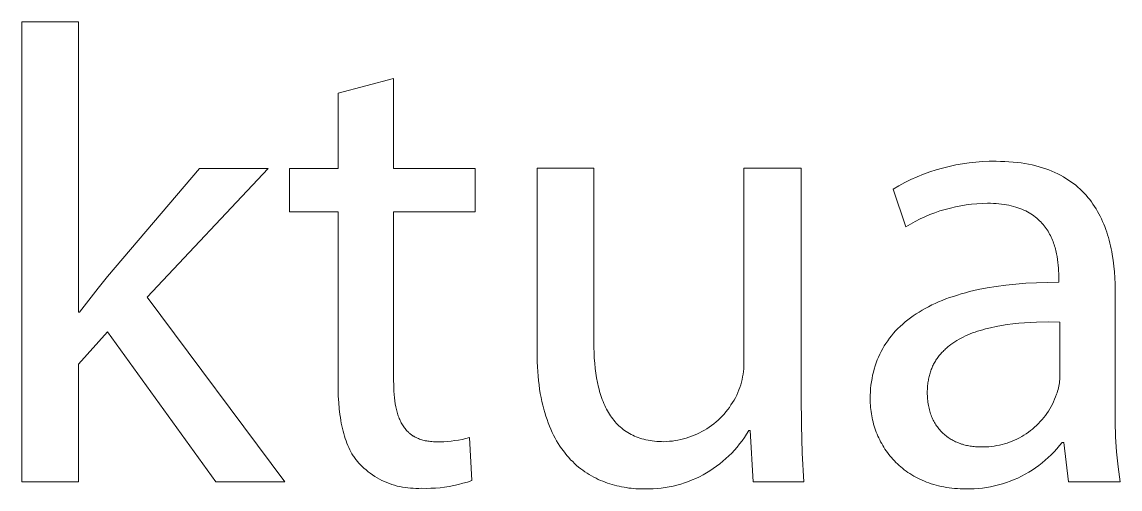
# Model space of a CAD drawing. Header units: millimetres. Extents: x -1480 to 5249, y -840 to 3860.
# Drawn here: x 4570.2 to 4684.5, y -728.4 to -679.8 of the extents above; entities that cross this region are included whole.
import ezdxf

# ---------------------------------------------------------------- set-up
doc = ezdxf.new("R2010")
doc.units = ezdxf.units.MM
doc.header["$MEASUREMENT"] = 0
doc.layers.add('Domyślny', color=7, linetype='Continuous', true_color=0x000000)

msp = doc.modelspace()

# ---------------------------------------------------------------- linework, layer by layer
at = {"layer": 'Domyślny', "color": 18, "lineweight": 15, "true_color": 0x000000}
for p, q in [((4570.22, -727.61), (4570.22, -679.78)), ((4570.22, -679.78), (4576.09, -679.78)), ((4576.09, -679.78), (4576.09, -709.98)), ((4603.1, -687.19), (4608.88, -685.65)), ((4608.88, -685.65), (4608.88, -695.01)), ((4603.1, -695.01), (4603.1, -687.19)), ((4667.36, -694.65), (4668.05, -694.53)), ((4668.05, -694.53), (4668.75, -694.43)), ((4668.75, -694.43), (4669.44, -694.35)), ((4669.44, -694.35), (4670.14, -694.3)), ((4670.14, -694.3), (4670.85, -694.27)), ((4670.85, -694.27), (4671.55, -694.27)), ((4671.55, -694.27), (4672.01, -694.28)), ((4672.01, -694.28), (4672.46, -694.29)), ((4672.46, -694.29), (4672.9, -694.31)), ((4672.9, -694.31), (4673.33, -694.35)), ((4673.33, -694.35), (4673.74, -694.39)), ((4673.74, -694.39), (4674.15, -694.44)), ((4674.15, -694.44), (4674.55, -694.51)), ((4674.55, -694.51), (4674.94, -694.58)), ((4579.13, -706.26), (4588.68, -695.01)), ((4595.83, -695.01), (4583.23, -708.41)), ((4588.68, -695.01), (4595.83, -695.01)), ((4598.04, -699.52), (4598.04, -695.01)), ((4598.04, -695.01), (4603.1, -695.01)), ((4608.88, -695.01), (4617.38, -695.01)), ((4617.38, -695.01), (4617.38, -699.52)), ((4623.8, -714.09), (4623.8, -695)), ((4623.8, -695), (4629.71, -695)), ((4629.71, -695), (4629.71, -713.06)), ((4645.33, -715.01), (4645.33, -695)), ((4645.33, -695), (4651.29, -695)), ((4651.29, -695), (4651.29, -718.73)), ((4663.34, -695.89), (4663.99, -695.62)), ((4663.99, -695.62), (4664.65, -695.38)), ((4664.65, -695.38), (4665.32, -695.16)), ((4665.32, -695.16), (4665.99, -694.97)), ((4665.99, -694.97), (4666.67, -694.8)), ((4666.67, -694.8), (4667.36, -694.65)), ((4674.94, -694.58), (4675.31, -694.65)), ((4675.31, -694.65), (4675.68, -694.74)), ((4675.68, -694.74), (4676.04, -694.84)), ((4676.04, -694.84), (4676.39, -694.94)), ((4676.39, -694.94), (4676.72, -695.05)), ((4676.72, -695.05), (4677.05, -695.17)), ((4677.05, -695.17), (4677.37, -695.3)), ((4677.37, -695.3), (4677.68, -695.44)), ((4677.68, -695.44), (4677.98, -695.58)), ((4677.98, -695.58), (4678.27, -695.73)), ((4660.84, -697.16), (4661.45, -696.81)), ((4661.45, -696.81), (4662.07, -696.48)), ((4662.07, -696.48), (4662.7, -696.17)), ((4662.7, -696.17), (4663.34, -695.89)), ((4678.27, -695.73), (4678.56, -695.89)), ((4678.56, -695.89), (4678.83, -696.05)), ((4678.83, -696.05), (4679.09, -696.22)), ((4679.09, -696.22), (4679.35, -696.4)), ((4679.35, -696.4), (4679.6, -696.58)), ((4679.6, -696.58), (4679.84, -696.77)), ((4679.84, -696.77), (4680.07, -696.97)), ((4662.18, -701.08), (4660.84, -697.16)), ((4680.07, -696.97), (4680.3, -697.17)), ((4680.3, -697.17), (4680.51, -697.38)), ((4680.51, -697.38), (4680.72, -697.59)), ((4680.72, -697.59), (4680.92, -697.81)), ((4680.92, -697.81), (4681.11, -698.03)), ((4667.34, -699), (4666.8, -699.13)), ((4667.89, -698.89), (4667.34, -699)), ((4668.44, -698.8), (4667.89, -698.89)), ((4669, -698.73), (4668.44, -698.8)), ((4669.56, -698.68), (4669, -698.73)), ((4670.11, -698.65), (4669.56, -698.68)), ((4670.67, -698.64), (4670.11, -698.65)), ((4670.98, -698.64), (4670.67, -698.64)), ((4671.28, -698.65), (4670.98, -698.64)), ((4671.57, -698.67), (4671.28, -698.65)), ((4671.85, -698.69), (4671.57, -698.67)), ((4672.13, -698.73), (4671.85, -698.69)), ((4672.39, -698.76), (4672.13, -698.73)), ((4672.65, -698.8), (4672.39, -698.76)), ((4672.9, -698.85), (4672.65, -698.8)), ((4673.14, -698.91), (4672.9, -698.85)), ((4673.38, -698.97), (4673.14, -698.91)), ((4673.61, -699.03), (4673.38, -698.97)), ((4673.83, -699.11), (4673.61, -699.03)), ((4674.04, -699.18), (4673.83, -699.11)), ((4681.11, -698.03), (4681.3, -698.26)), ((4681.3, -698.26), (4681.47, -698.49)), ((4681.47, -698.49), (4681.64, -698.73)), ((4681.64, -698.73), (4681.81, -698.98)), ((4681.81, -698.98), (4681.96, -699.22)), ((4603.1, -699.52), (4598.04, -699.52)), ((4603.1, -717.31), (4603.1, -699.52)), ((4617.38, -699.52), (4608.88, -699.52)), ((4608.88, -699.52), (4608.88, -717.11)), ((4664.16, -700.04), (4663.65, -700.27)), ((4664.67, -699.82), (4664.16, -700.04)), ((4665.2, -699.62), (4664.67, -699.82)), ((4665.72, -699.44), (4665.2, -699.62)), ((4666.26, -699.27), (4665.72, -699.44)), ((4666.8, -699.13), (4666.26, -699.27)), ((4674.25, -699.26), (4674.04, -699.18)), ((4674.44, -699.35), (4674.25, -699.26)), ((4674.64, -699.44), (4674.44, -699.35)), ((4674.82, -699.54), (4674.64, -699.44)), ((4675, -699.64), (4674.82, -699.54)), ((4675.17, -699.74), (4675, -699.64)), ((4675.34, -699.85), (4675.17, -699.74)), ((4675.5, -699.96), (4675.34, -699.85)), ((4675.65, -700.08), (4675.5, -699.96)), ((4675.8, -700.2), (4675.65, -700.08)), ((4675.94, -700.32), (4675.8, -700.2)), ((4681.96, -699.22), (4682.11, -699.48)), ((4682.11, -699.48), (4682.25, -699.73)), ((4682.25, -699.73), (4682.39, -699.99)), ((4682.39, -699.99), (4682.52, -700.26)), ((4682.52, -700.26), (4682.64, -700.52)), ((4662.66, -700.8), (4662.18, -701.08)), ((4663.15, -700.53), (4662.66, -700.8)), ((4663.65, -700.27), (4663.15, -700.53)), ((4676.07, -700.45), (4675.94, -700.32)), ((4676.2, -700.58), (4676.07, -700.45)), ((4676.33, -700.71), (4676.2, -700.58)), ((4676.44, -700.84), (4676.33, -700.71)), ((4676.56, -700.98), (4676.44, -700.84)), ((4676.67, -701.12), (4676.56, -700.98)), ((4676.77, -701.26), (4676.67, -701.12)), ((4676.87, -701.41), (4676.77, -701.26)), ((4676.96, -701.55), (4676.87, -701.41)), ((4682.64, -700.52), (4682.76, -700.8)), ((4682.76, -700.8), (4682.87, -701.07)), ((4682.87, -701.07), (4682.97, -701.35)), ((4682.97, -701.35), (4683.07, -701.63)), ((4677.05, -701.7), (4676.96, -701.55)), ((4677.13, -701.85), (4677.05, -701.7)), ((4677.21, -702), (4677.13, -701.85)), ((4677.28, -702.16), (4677.21, -702)), ((4677.35, -702.31), (4677.28, -702.16)), ((4677.42, -702.46), (4677.35, -702.31)), ((4677.48, -702.62), (4677.42, -702.46)), ((4683.07, -701.63), (4683.16, -701.91)), ((4683.16, -701.91), (4683.25, -702.2)), ((4683.25, -702.2), (4683.33, -702.49)), ((4683.33, -702.49), (4683.4, -702.78)), ((4677.54, -702.78), (4677.48, -702.62)), ((4677.6, -702.93), (4677.54, -702.78)), ((4677.65, -703.09), (4677.6, -702.93)), ((4677.69, -703.25), (4677.65, -703.09)), ((4677.74, -703.41), (4677.69, -703.25)), ((4677.78, -703.56), (4677.74, -703.41)), ((4677.81, -703.72), (4677.78, -703.56)), ((4683.4, -702.78), (4683.47, -703.07)), ((4683.47, -703.07), (4683.53, -703.37)), ((4683.53, -703.37), (4683.59, -703.66)), ((4683.59, -703.66), (4683.65, -703.96)), ((4677.85, -703.88), (4677.81, -703.72)), ((4677.91, -704.19), (4677.85, -703.88)), ((4677.96, -704.5), (4677.91, -704.19)), ((4677.99, -704.8), (4677.96, -704.5)), ((4678.02, -705.09), (4677.99, -704.8)), ((4683.65, -703.96), (4683.74, -704.56)), ((4683.74, -704.56), (4683.81, -705.17)), ((4678.04, -705.38), (4678.02, -705.09)), ((4678.06, -705.66), (4678.04, -705.38)), ((4678.07, -705.93), (4678.06, -705.66)), ((4678.07, -706.19), (4678.07, -705.93)), ((4683.81, -705.17), (4683.87, -705.78)), ((4683.87, -705.78), (4683.91, -706.4)), ((4578.13, -707.47), (4579.13, -706.26)), ((4672.58, -707.15), (4673.61, -707.04)), ((4673.61, -707.04), (4674.67, -706.96)), ((4674.67, -706.96), (4675.77, -706.9)), ((4675.77, -706.9), (4676.9, -706.87)), ((4676.9, -706.87), (4678.07, -706.86)), ((4678.07, -706.86), (4678.07, -706.19)), ((4683.91, -706.4), (4683.93, -707.01)), ((4683.93, -707.01), (4683.94, -707.62)), ((4577.16, -708.71), (4578.13, -707.47)), ((4667.12, -708.32), (4667.53, -708.18)), ((4667.53, -708.18), (4667.94, -708.06)), ((4667.94, -708.06), (4668.37, -707.94)), ((4668.37, -707.94), (4668.8, -707.83)), ((4668.8, -707.83), (4669.69, -707.62)), ((4669.69, -707.62), (4670.62, -707.44)), ((4670.62, -707.44), (4671.58, -707.28)), ((4671.58, -707.28), (4672.58, -707.15)), ((4683.94, -707.62), (4683.94, -719.81)), ((4576.22, -709.98), (4577.16, -708.71)), ((4583.23, -708.41), (4597.57, -727.61)), ((4664.19, -709.57), (4664.52, -709.4)), ((4664.52, -709.4), (4664.86, -709.22)), ((4664.86, -709.22), (4665.22, -709.06)), ((4665.22, -709.06), (4665.58, -708.9)), ((4665.58, -708.9), (4665.95, -708.74)), ((4665.95, -708.74), (4666.33, -708.59)), ((4666.33, -708.59), (4666.72, -708.45)), ((4666.72, -708.45), (4667.12, -708.32)), ((4576.09, -709.98), (4576.22, -709.98)), ((4662.65, -710.55), (4662.94, -710.35)), ((4662.94, -710.35), (4663.24, -710.14)), ((4663.24, -710.14), (4663.54, -709.95)), ((4663.54, -709.95), (4663.86, -709.76)), ((4663.86, -709.76), (4664.19, -709.57)), ((4661.11, -711.92), (4661.35, -711.67)), ((4661.35, -711.67), (4661.59, -711.44)), ((4661.59, -711.44), (4661.84, -711.21)), ((4661.84, -711.21), (4662.1, -710.98)), ((4662.1, -710.98), (4662.37, -710.77)), ((4662.37, -710.77), (4662.65, -710.55)), ((4670.99, -711.58), (4670.44, -711.71)), ((4671.55, -711.46), (4670.99, -711.58)), ((4672.13, -711.35), (4671.55, -711.46)), ((4672.72, -711.26), (4672.13, -711.35)), ((4673.31, -711.18), (4672.72, -711.26)), ((4673.92, -711.12), (4673.31, -711.18)), ((4674.52, -711.07), (4673.92, -711.12)), ((4675.14, -711.03), (4674.52, -711.07)), ((4675.75, -711), (4675.14, -711.03)), ((4676.98, -710.98), (4675.75, -711)), ((4678.2, -710.99), (4676.98, -710.98)), ((4678.2, -716.63), (4678.2, -710.99)), ((4579.13, -712), (4576.09, -715.36)), ((4590.38, -727.61), (4579.13, -712)), ((4660.28, -712.94), (4660.47, -712.67)), ((4660.47, -712.67), (4660.68, -712.42)), ((4660.68, -712.42), (4660.89, -712.16)), ((4660.89, -712.16), (4661.11, -711.92)), ((4667.7, -712.79), (4667.48, -712.91)), ((4667.92, -712.66), (4667.7, -712.79)), ((4668.15, -712.55), (4667.92, -712.66)), ((4668.39, -712.44), (4668.15, -712.55)), ((4668.63, -712.33), (4668.39, -712.44)), ((4668.87, -712.23), (4668.63, -712.33)), ((4669.12, -712.13), (4668.87, -712.23)), ((4669.38, -712.04), (4669.12, -712.13)), ((4669.64, -711.95), (4669.38, -712.04)), ((4669.9, -711.87), (4669.64, -711.95)), ((4670.17, -711.79), (4669.9, -711.87)), ((4670.44, -711.71), (4670.17, -711.79)), ((4629.71, -713.06), (4629.72, -713.64)), ((4629.72, -713.64), (4629.73, -714.2)), ((4659.6, -714.05), (4659.76, -713.76)), ((4659.76, -713.76), (4659.92, -713.48)), ((4659.92, -713.48), (4660.1, -713.21)), ((4660.1, -713.21), (4660.28, -712.94)), ((4666.12, -713.95), (4666.04, -714.04)), ((4666.21, -713.87), (4666.12, -713.95)), ((4666.3, -713.79), (4666.21, -713.87)), ((4666.39, -713.71), (4666.3, -713.79)), ((4666.48, -713.63), (4666.39, -713.71)), ((4666.57, -713.55), (4666.48, -713.63)), ((4666.67, -713.47), (4666.57, -713.55)), ((4666.86, -713.32), (4666.67, -713.47)), ((4667.06, -713.18), (4666.86, -713.32)), ((4667.27, -713.04), (4667.06, -713.18)), ((4667.48, -712.91), (4667.27, -713.04)), ((4623.82, -715.14), (4623.8, -714.09)), ((4629.73, -714.2), (4629.76, -714.75)), ((4629.76, -714.75), (4629.8, -715.28)), ((4645.33, -715.29), (4645.33, -715.01)), ((4659.08, -715.25), (4659.19, -714.94)), ((4659.19, -714.94), (4659.32, -714.64)), ((4659.32, -714.64), (4659.45, -714.34)), ((4659.45, -714.34), (4659.6, -714.05)), ((4665.24, -715.07), (4665.18, -715.17)), ((4665.3, -714.97), (4665.24, -715.07)), ((4665.37, -714.87), (4665.3, -714.97)), ((4665.43, -714.77), (4665.37, -714.87)), ((4665.5, -714.67), (4665.43, -714.77)), ((4665.57, -714.58), (4665.5, -714.67)), ((4665.65, -714.48), (4665.57, -714.58)), ((4665.72, -714.39), (4665.65, -714.48)), ((4665.8, -714.3), (4665.72, -714.39)), ((4665.88, -714.21), (4665.8, -714.3)), ((4665.96, -714.12), (4665.88, -714.21)), ((4666.04, -714.04), (4665.96, -714.12)), ((4576.09, -715.36), (4576.09, -727.61)), ((4623.84, -715.64), (4623.82, -715.14)), ((4623.87, -716.14), (4623.84, -715.64)), ((4623.91, -716.62), (4623.87, -716.14)), ((4629.8, -715.28), (4629.86, -715.81)), ((4629.86, -715.81), (4629.92, -716.32)), ((4645.23, -716.42), (4645.27, -716.14)), ((4645.27, -716.14), (4645.3, -715.86)), ((4645.3, -715.86), (4645.32, -715.58)), ((4645.32, -715.58), (4645.33, -715.29)), ((4658.71, -716.53), (4658.79, -716.2)), ((4658.79, -716.2), (4658.88, -715.88)), ((4658.88, -715.88), (4658.97, -715.56)), ((4658.97, -715.56), (4659.08, -715.25)), ((4664.73, -716.18), (4664.69, -716.3)), ((4664.77, -716.06), (4664.73, -716.18)), ((4664.81, -715.94), (4664.77, -716.06)), ((4664.86, -715.83), (4664.81, -715.94)), ((4664.91, -715.71), (4664.86, -715.83)), ((4664.96, -715.6), (4664.91, -715.71)), ((4665.01, -715.49), (4664.96, -715.6)), ((4665.06, -715.38), (4665.01, -715.49)), ((4665.12, -715.28), (4665.06, -715.38)), ((4665.18, -715.17), (4665.12, -715.28)), ((4603.11, -718.02), (4603.1, -717.31)), ((4608.88, -717.11), (4608.89, -717.48)), ((4623.95, -717.08), (4623.91, -716.62)), ((4624.01, -717.54), (4623.95, -717.08)), ((4629.92, -716.32), (4630, -716.81)), ((4630, -716.81), (4630.09, -717.29)), ((4630.09, -717.29), (4630.2, -717.76)), ((4644.99, -717.52), (4645.06, -717.25)), ((4645.06, -717.25), (4645.13, -716.97)), ((4645.13, -716.97), (4645.18, -716.7)), ((4645.18, -716.7), (4645.23, -716.42)), ((4658.54, -717.55), (4658.59, -717.21)), ((4658.59, -717.21), (4658.65, -716.87)), ((4658.65, -716.87), (4658.71, -716.53)), ((4664.46, -717.32), (4664.45, -717.46)), ((4664.48, -717.19), (4664.46, -717.32)), ((4664.51, -717.05), (4664.48, -717.19)), ((4664.53, -716.92), (4664.51, -717.05)), ((4664.56, -716.79), (4664.53, -716.92)), ((4664.59, -716.67), (4664.56, -716.79)), ((4664.62, -716.54), (4664.59, -716.67)), ((4664.65, -716.42), (4664.62, -716.54)), ((4664.69, -716.3), (4664.65, -716.42)), ((4678.12, -717.5), (4678.15, -717.33)), ((4678.15, -717.33), (4678.17, -717.16)), ((4678.17, -717.16), (4678.19, -716.98)), ((4678.19, -716.98), (4678.2, -716.81)), ((4678.2, -716.81), (4678.2, -716.63)), ((4603.13, -718.7), (4603.11, -718.02)), ((4608.89, -717.48), (4608.9, -717.84)), ((4608.9, -717.84), (4608.92, -718.19)), ((4608.92, -718.19), (4608.94, -718.54)), ((4608.94, -718.54), (4608.97, -718.87)), ((4624.07, -717.99), (4624.01, -717.54)), ((4624.14, -718.42), (4624.07, -717.99)), ((4624.22, -718.84), (4624.14, -718.42)), ((4630.2, -717.76), (4630.25, -717.98)), ((4630.25, -717.98), (4630.31, -718.21)), ((4630.31, -718.21), (4630.38, -718.43)), ((4630.38, -718.43), (4630.45, -718.64)), ((4644.57, -718.6), (4644.7, -718.33)), ((4644.7, -718.33), (4644.81, -718.06)), ((4644.81, -718.06), (4644.91, -717.79)), ((4644.91, -717.79), (4644.99, -717.52)), ((4658.47, -718.62), (4658.48, -718.26)), ((4658.48, -718.26), (4658.51, -717.9)), ((4658.51, -717.9), (4658.54, -717.55)), ((4664.41, -718.02), (4664.4, -718.16)), ((4664.4, -718.16), (4664.4, -718.31)), ((4664.4, -718.31), (4664.4, -718.49)), ((4664.4, -718.49), (4664.41, -718.66)), ((4664.42, -717.73), (4664.41, -717.88)), ((4664.41, -717.88), (4664.41, -718.02)), ((4664.43, -717.59), (4664.42, -717.73)), ((4664.45, -717.46), (4664.43, -717.59)), ((4677.75, -718.77), (4677.84, -718.51)), ((4677.84, -718.51), (4677.9, -718.35)), ((4677.9, -718.35), (4677.96, -718.18)), ((4677.96, -718.18), (4678.01, -718.01)), ((4678.01, -718.01), (4678.05, -717.84)), ((4678.05, -717.84), (4678.09, -717.67)), ((4678.09, -717.67), (4678.12, -717.5)), ((4603.17, -719.36), (4603.13, -718.7)), ((4603.22, -720.01), (4603.17, -719.36)), ((4608.97, -718.87), (4609.01, -719.19)), ((4609.01, -719.19), (4609.06, -719.5)), ((4609.06, -719.5), (4609.11, -719.8)), ((4624.3, -719.25), (4624.22, -718.84)), ((4624.4, -719.65), (4624.3, -719.25)), ((4624.5, -720.04), (4624.4, -719.65)), ((4630.45, -718.64), (4630.52, -718.85)), ((4630.52, -718.85), (4630.59, -719.06)), ((4630.59, -719.06), (4630.67, -719.27)), ((4630.67, -719.27), (4630.75, -719.46)), ((4630.75, -719.46), (4630.84, -719.66)), ((4630.84, -719.66), (4630.93, -719.85)), ((4643.82, -719.87), (4643.98, -719.62)), ((4643.98, -719.62), (4644.14, -719.37)), ((4644.14, -719.37), (4644.3, -719.12)), ((4644.3, -719.12), (4644.44, -718.86)), ((4644.44, -718.86), (4644.57, -718.6)), ((4651.29, -718.73), (4651.3, -721.69)), ((4658.46, -718.98), (4658.47, -718.62)), ((4658.47, -719.21), (4658.46, -718.98)), ((4658.47, -719.43), (4658.47, -719.21)), ((4658.49, -719.65), (4658.47, -719.43)), ((4658.5, -719.87), (4658.49, -719.65)), ((4664.41, -718.66), (4664.42, -718.84)), ((4664.42, -718.84), (4664.43, -719.01)), ((4664.43, -719.01), (4664.45, -719.17)), ((4664.45, -719.17), (4664.47, -719.34)), ((4664.47, -719.34), (4664.49, -719.5)), ((4664.49, -719.5), (4664.52, -719.66)), ((4664.52, -719.66), (4664.55, -719.81)), ((4677.29, -719.78), (4677.41, -719.53)), ((4677.41, -719.53), (4677.53, -719.28)), ((4677.53, -719.28), (4677.65, -719.03)), ((4677.65, -719.03), (4677.75, -718.77)), ((4603.3, -720.62), (4603.22, -720.01)), ((4603.34, -720.92), (4603.3, -720.62)), ((4609.11, -719.8), (4609.15, -719.94)), ((4609.15, -719.94), (4609.18, -720.09)), ((4609.18, -720.09), (4609.21, -720.23)), ((4609.21, -720.23), (4609.25, -720.36)), ((4609.25, -720.36), (4609.29, -720.5)), ((4609.29, -720.5), (4609.33, -720.63)), ((4609.33, -720.63), (4609.37, -720.76)), ((4609.37, -720.76), (4609.42, -720.88)), ((4624.6, -720.42), (4624.5, -720.04)), ((4624.72, -720.79), (4624.6, -720.42)), ((4624.84, -721.14), (4624.72, -720.79)), ((4630.93, -719.85), (4631.02, -720.04)), ((4631.02, -720.04), (4631.12, -720.22)), ((4631.12, -720.22), (4631.22, -720.39)), ((4631.22, -720.39), (4631.33, -720.57)), ((4631.33, -720.57), (4631.44, -720.74)), ((4631.44, -720.74), (4631.55, -720.9)), ((4642.85, -720.98), (4643.06, -720.77)), ((4643.06, -720.77), (4643.26, -720.56)), ((4643.26, -720.56), (4643.45, -720.33)), ((4643.45, -720.33), (4643.64, -720.1)), ((4643.64, -720.1), (4643.82, -719.87)), ((4658.52, -720.09), (4658.5, -719.87)), ((4658.55, -720.31), (4658.52, -720.09)), ((4658.58, -720.53), (4658.55, -720.31)), ((4658.62, -720.74), (4658.58, -720.53)), ((4658.66, -720.96), (4658.62, -720.74)), ((4664.55, -719.81), (4664.58, -719.96)), ((4664.58, -719.96), (4664.62, -720.11)), ((4664.62, -720.11), (4664.66, -720.26)), ((4664.66, -720.26), (4664.7, -720.4)), ((4664.7, -720.4), (4664.75, -720.54)), ((4664.75, -720.54), (4664.79, -720.68)), ((4664.79, -720.68), (4664.85, -720.81)), ((4664.85, -720.81), (4664.9, -720.95)), ((4676.52, -720.93), (4676.69, -720.71)), ((4676.69, -720.71), (4676.85, -720.49)), ((4676.85, -720.49), (4677, -720.26)), ((4677, -720.26), (4677.15, -720.02)), ((4677.15, -720.02), (4677.29, -719.78)), ((4683.94, -719.81), (4683.94, -721.38)), ((4603.38, -721.22), (4603.34, -720.92)), ((4603.43, -721.51), (4603.38, -721.22)), ((4603.49, -721.79), (4603.43, -721.51)), ((4603.55, -722.06), (4603.49, -721.79)), ((4609.42, -720.88), (4609.47, -721.01)), ((4609.47, -721.01), (4609.52, -721.13)), ((4609.52, -721.13), (4609.57, -721.25)), ((4609.57, -721.25), (4609.62, -721.36)), ((4609.62, -721.36), (4609.68, -721.47)), ((4609.68, -721.47), (4609.74, -721.58)), ((4609.74, -721.58), (4609.8, -721.69)), ((4609.8, -721.69), (4609.87, -721.79)), ((4609.87, -721.79), (4609.93, -721.89)), ((4609.93, -721.89), (4610, -721.99)), ((4624.96, -721.49), (4624.84, -721.14)), ((4625.09, -721.83), (4624.96, -721.49)), ((4625.23, -722.15), (4625.09, -721.83)), ((4631.55, -720.9), (4631.67, -721.06)), ((4631.67, -721.06), (4631.79, -721.21)), ((4631.79, -721.21), (4631.92, -721.36)), ((4631.92, -721.36), (4632.05, -721.51)), ((4632.05, -721.51), (4632.18, -721.65)), ((4632.18, -721.65), (4632.32, -721.78)), ((4632.32, -721.78), (4632.46, -721.91)), ((4632.46, -721.91), (4632.61, -722.04)), ((4641.47, -722.09), (4641.71, -721.92)), ((4641.71, -721.92), (4641.95, -721.75)), ((4641.95, -721.75), (4642.19, -721.57)), ((4642.19, -721.57), (4642.42, -721.38)), ((4642.42, -721.38), (4642.64, -721.19)), ((4642.64, -721.19), (4642.85, -720.98)), ((4651.3, -721.69), (4651.38, -724.65)), ((4658.71, -721.18), (4658.66, -720.96)), ((4658.76, -721.39), (4658.71, -721.18)), ((4658.82, -721.6), (4658.76, -721.39)), ((4658.88, -721.82), (4658.82, -721.6)), ((4658.95, -722.03), (4658.88, -721.82)), ((4664.9, -720.95), (4664.96, -721.07)), ((4664.96, -721.07), (4665.02, -721.2)), ((4665.02, -721.2), (4665.09, -721.32)), ((4665.09, -721.32), (4665.15, -721.44)), ((4665.15, -721.44), (4665.22, -721.56)), ((4665.22, -721.56), (4665.29, -721.68)), ((4665.29, -721.68), (4665.37, -721.79)), ((4665.37, -721.79), (4665.45, -721.9)), ((4665.45, -721.9), (4665.53, -722)), ((4675.36, -722.12), (4675.57, -721.94)), ((4675.57, -721.94), (4675.77, -721.75)), ((4675.77, -721.75), (4675.97, -721.55)), ((4675.97, -721.55), (4676.16, -721.35)), ((4676.16, -721.35), (4676.34, -721.14)), ((4676.34, -721.14), (4676.52, -720.93)), ((4683.94, -721.38), (4683.99, -722.94)), ((4603.62, -722.34), (4603.55, -722.06)), ((4603.69, -722.6), (4603.62, -722.34)), ((4603.76, -722.86), (4603.69, -722.6)), ((4603.84, -723.11), (4603.76, -722.86)), ((4603.93, -723.35), (4603.84, -723.11)), ((4610, -721.99), (4610.07, -722.08)), ((4610.07, -722.08), (4610.15, -722.17)), ((4610.15, -722.17), (4610.22, -722.26)), ((4610.22, -722.26), (4610.3, -722.34)), ((4610.3, -722.34), (4610.39, -722.43)), ((4610.39, -722.43), (4610.47, -722.5)), ((4610.47, -722.5), (4610.51, -722.54)), ((4610.51, -722.54), (4610.56, -722.58)), ((4610.56, -722.58), (4610.6, -722.62)), ((4610.6, -722.62), (4610.65, -722.65)), ((4610.65, -722.65), (4610.69, -722.69)), ((4610.69, -722.69), (4610.74, -722.72)), ((4610.74, -722.72), (4610.78, -722.76)), ((4610.78, -722.76), (4610.83, -722.79)), ((4610.83, -722.79), (4610.88, -722.82)), ((4610.88, -722.82), (4610.93, -722.85)), ((4610.93, -722.85), (4610.98, -722.88)), ((4610.98, -722.88), (4611.03, -722.91)), ((4611.03, -722.91), (4611.13, -722.97)), ((4611.13, -722.97), (4611.24, -723.02)), ((4611.24, -723.02), (4611.35, -723.07)), ((4611.35, -723.07), (4611.46, -723.12)), ((4616.4, -723.12), (4616.77, -723.02)), ((4616.77, -723.02), (4617.02, -727.48)), ((4625.38, -722.47), (4625.23, -722.15)), ((4625.53, -722.77), (4625.38, -722.47)), ((4625.68, -723.07), (4625.53, -722.77)), ((4625.84, -723.35), (4625.68, -723.07)), ((4632.61, -722.04), (4632.76, -722.16)), ((4632.76, -722.16), (4632.91, -722.28)), ((4632.91, -722.28), (4633.07, -722.39)), ((4633.07, -722.39), (4633.24, -722.49)), ((4633.24, -722.49), (4633.41, -722.59)), ((4633.41, -722.59), (4633.58, -722.68)), ((4633.58, -722.68), (4633.76, -722.77)), ((4633.76, -722.77), (4633.94, -722.86)), ((4633.94, -722.86), (4634.13, -722.94)), ((4634.13, -722.94), (4634.32, -723.01)), ((4634.32, -723.01), (4634.51, -723.08)), ((4634.51, -723.08), (4634.71, -723.14)), ((4639.04, -723.15), (4639.32, -723.07)), ((4639.32, -723.07), (4639.6, -722.98)), ((4639.6, -722.98), (4639.88, -722.88)), ((4639.88, -722.88), (4640.16, -722.77)), ((4640.16, -722.77), (4640.43, -722.65)), ((4640.43, -722.65), (4640.69, -722.52)), ((4640.69, -722.52), (4640.96, -722.39)), ((4640.96, -722.39), (4641.21, -722.24)), ((4641.21, -722.24), (4641.47, -722.09)), ((4645.37, -723), (4645.13, -723.34)), ((4645.6, -722.65), (4645.37, -723)), ((4645.82, -722.29), (4645.6, -722.65)), ((4645.96, -722.29), (4645.82, -722.29)), ((4646.29, -727.6), (4645.96, -722.29)), ((4659.02, -722.23), (4658.95, -722.03)), ((4659.09, -722.44), (4659.02, -722.23)), ((4659.18, -722.65), (4659.09, -722.44)), ((4659.26, -722.85), (4659.18, -722.65)), ((4659.35, -723.05), (4659.26, -722.85)), ((4659.45, -723.25), (4659.35, -723.05)), ((4665.53, -722), (4665.61, -722.11)), ((4665.61, -722.11), (4665.69, -722.21)), ((4665.69, -722.21), (4665.78, -722.31)), ((4665.78, -722.31), (4665.87, -722.4)), ((4665.87, -722.4), (4665.96, -722.49)), ((4665.96, -722.49), (4666.06, -722.58)), ((4666.06, -722.58), (4666.15, -722.67)), ((4666.15, -722.67), (4666.25, -722.75)), ((4666.25, -722.75), (4666.35, -722.83)), ((4666.35, -722.83), (4666.45, -722.91)), ((4666.45, -722.91), (4666.56, -722.99)), ((4666.56, -722.99), (4666.67, -723.06)), ((4666.67, -723.06), (4666.77, -723.13)), ((4673.73, -723.17), (4673.98, -723.04)), ((4673.98, -723.04), (4674.22, -722.91)), ((4674.22, -722.91), (4674.46, -722.76)), ((4674.46, -722.76), (4674.69, -722.61)), ((4674.69, -722.61), (4674.92, -722.46)), ((4674.92, -722.46), (4675.14, -722.29)), ((4675.14, -722.29), (4675.36, -722.12)), ((4683.99, -722.94), (4684.1, -724.5)), ((4604.02, -723.59), (4603.93, -723.35)), ((4604.11, -723.83), (4604.02, -723.59)), ((4604.22, -724.05), (4604.11, -723.83)), ((4604.32, -724.27), (4604.22, -724.05)), ((4611.46, -723.12), (4611.57, -723.17)), ((4611.57, -723.17), (4611.69, -723.21)), ((4611.69, -723.21), (4611.81, -723.25)), ((4611.81, -723.25), (4611.93, -723.28)), ((4611.93, -723.28), (4612.06, -723.31)), ((4612.06, -723.31), (4612.18, -723.34)), ((4612.18, -723.34), (4612.32, -723.36)), ((4612.32, -723.36), (4612.45, -723.39)), ((4612.45, -723.39), (4612.59, -723.4)), ((4612.59, -723.4), (4612.73, -723.42)), ((4612.73, -723.42), (4612.87, -723.43)), ((4612.87, -723.43), (4613.02, -723.44)), ((4613.02, -723.44), (4613.17, -723.45)), ((4613.17, -723.45), (4613.32, -723.45)), ((4613.32, -723.45), (4613.71, -723.45)), ((4613.71, -723.45), (4614.1, -723.44)), ((4614.1, -723.44), (4614.48, -723.41)), ((4614.48, -723.41), (4614.87, -723.38)), ((4614.87, -723.38), (4615.25, -723.33)), ((4615.25, -723.33), (4615.64, -723.27)), ((4615.64, -723.27), (4616.02, -723.2)), ((4616.02, -723.2), (4616.4, -723.12)), ((4626.01, -723.63), (4625.84, -723.35)), ((4626.18, -723.9), (4626.01, -723.63)), ((4626.36, -724.15), (4626.18, -723.9)), ((4626.54, -724.4), (4626.36, -724.15)), ((4634.71, -723.14), (4634.92, -723.19)), ((4634.92, -723.19), (4635.13, -723.24)), ((4635.13, -723.24), (4635.35, -723.29)), ((4635.35, -723.29), (4635.57, -723.33)), ((4635.57, -723.33), (4635.79, -723.36)), ((4635.79, -723.36), (4636.02, -723.39)), ((4636.02, -723.39), (4636.26, -723.41)), ((4636.26, -723.41), (4636.5, -723.42)), ((4636.5, -723.42), (4636.74, -723.43)), ((4636.74, -723.43), (4636.99, -723.44)), ((4636.99, -723.44), (4637.29, -723.43)), ((4637.29, -723.43), (4637.58, -723.4)), ((4637.58, -723.4), (4637.88, -723.37)), ((4637.88, -723.37), (4638.17, -723.33)), ((4638.17, -723.33), (4638.46, -723.28)), ((4638.46, -723.28), (4638.75, -723.22)), ((4638.75, -723.22), (4639.04, -723.15)), ((4644.62, -724), (4644.34, -724.31)), ((4644.88, -723.67), (4644.62, -724)), ((4645.13, -723.34), (4644.88, -723.67)), ((4659.55, -723.45), (4659.45, -723.25)), ((4659.66, -723.64), (4659.55, -723.45)), ((4659.77, -723.83), (4659.66, -723.64)), ((4659.88, -724.02), (4659.77, -723.83)), ((4660, -724.21), (4659.88, -724.02)), ((4660.13, -724.4), (4660, -724.21)), ((4666.77, -723.13), (4666.88, -723.2)), ((4666.88, -723.2), (4667, -723.26)), ((4667, -723.26), (4667.11, -723.32)), ((4667.11, -723.32), (4667.23, -723.38)), ((4667.23, -723.38), (4667.35, -723.44)), ((4667.35, -723.44), (4667.46, -723.49)), ((4667.46, -723.49), (4667.59, -723.54)), ((4667.59, -723.54), (4667.71, -723.59)), ((4667.71, -723.59), (4667.83, -723.63)), ((4667.83, -723.63), (4667.96, -723.68)), ((4667.96, -723.68), (4668.08, -723.71)), ((4668.08, -723.71), (4668.21, -723.75)), ((4668.21, -723.75), (4668.34, -723.79)), ((4668.34, -723.79), (4668.47, -723.82)), ((4668.47, -723.82), (4668.6, -723.85)), ((4668.6, -723.85), (4668.74, -723.87)), ((4668.74, -723.87), (4668.87, -723.89)), ((4668.87, -723.89), (4669.01, -723.91)), ((4669.01, -723.91), (4669.14, -723.93)), ((4669.14, -723.93), (4669.28, -723.95)), ((4669.28, -723.95), (4669.42, -723.96)), ((4669.42, -723.96), (4669.56, -723.97)), ((4669.56, -723.97), (4669.7, -723.97)), ((4669.7, -723.97), (4669.84, -723.98)), ((4669.84, -723.98), (4669.98, -723.98)), ((4669.98, -723.98), (4670.26, -723.98)), ((4670.26, -723.98), (4670.53, -723.98)), ((4670.53, -723.98), (4670.81, -723.96)), ((4670.81, -723.96), (4671.09, -723.93)), ((4671.09, -723.93), (4671.36, -723.9)), ((4671.36, -723.9), (4671.63, -723.85)), ((4671.63, -723.85), (4671.91, -723.8)), ((4671.91, -723.8), (4672.18, -723.74)), ((4672.18, -723.74), (4672.44, -723.66)), ((4672.44, -723.66), (4672.71, -723.58)), ((4672.71, -723.58), (4672.97, -723.49)), ((4672.97, -723.49), (4673.23, -723.39)), ((4673.23, -723.39), (4673.48, -723.28)), ((4673.48, -723.28), (4673.73, -723.17)), ((4677.89, -724.17), (4677.6, -724.49)), ((4678.16, -723.85), (4677.89, -724.17)), ((4678.43, -723.51), (4678.16, -723.85)), ((4678.61, -723.51), (4678.43, -723.51)), ((4679.08, -727.61), (4678.61, -723.51)), ((4604.44, -724.49), (4604.32, -724.27)), ((4604.55, -724.7), (4604.44, -724.49)), ((4604.62, -724.8), (4604.55, -724.7)), ((4604.68, -724.9), (4604.62, -724.8)), ((4604.74, -724.99), (4604.68, -724.9)), ((4604.81, -725.09), (4604.74, -724.99)), ((4604.88, -725.18), (4604.81, -725.09)), ((4604.94, -725.28), (4604.88, -725.18)), ((4605.01, -725.37), (4604.94, -725.28)), ((4605.09, -725.46), (4605.01, -725.37)), ((4626.72, -724.64), (4626.54, -724.4)), ((4626.91, -724.87), (4626.72, -724.64)), ((4627.11, -725.1), (4626.91, -724.87)), ((4627.3, -725.31), (4627.11, -725.1)), ((4627.51, -725.51), (4627.3, -725.31)), ((4643.45, -725.2), (4643.14, -725.47)), ((4643.76, -724.91), (4643.45, -725.2)), ((4644.06, -724.62), (4643.76, -724.91)), ((4644.34, -724.31), (4644.06, -724.62)), ((4651.38, -724.65), (4651.56, -727.6)), ((4660.26, -724.58), (4660.13, -724.4)), ((4660.39, -724.76), (4660.26, -724.58)), ((4660.53, -724.93), (4660.39, -724.76)), ((4660.67, -725.1), (4660.53, -724.93)), ((4660.82, -725.27), (4660.67, -725.1)), ((4660.98, -725.44), (4660.82, -725.27)), ((4676.68, -725.37), (4676.35, -725.65)), ((4676.99, -725.09), (4676.68, -725.37)), ((4677.3, -724.79), (4676.99, -725.09)), ((4677.6, -724.49), (4677.3, -724.79)), ((4684.1, -724.5), (4684.25, -726.06)), ((4605.16, -725.55), (4605.09, -725.46)), ((4605.23, -725.63), (4605.16, -725.55)), ((4605.31, -725.72), (4605.23, -725.63)), ((4605.39, -725.8), (4605.31, -725.72)), ((4605.59, -726), (4605.39, -725.8)), ((4605.8, -726.19), (4605.59, -726)), ((4606.01, -726.38), (4605.8, -726.19)), ((4606.23, -726.56), (4606.01, -726.38)), ((4627.71, -725.71), (4627.51, -725.51)), ((4627.92, -725.9), (4627.71, -725.71)), ((4628.13, -726.08), (4627.92, -725.9)), ((4628.35, -726.25), (4628.13, -726.08)), ((4628.57, -726.41), (4628.35, -726.25)), ((4628.79, -726.57), (4628.57, -726.41)), ((4641.79, -726.46), (4641.43, -726.68)), ((4642.14, -726.23), (4641.79, -726.46)), ((4642.48, -725.99), (4642.14, -726.23)), ((4642.81, -725.74), (4642.48, -725.99)), ((4643.14, -725.47), (4642.81, -725.74)), ((4661.14, -725.6), (4660.98, -725.44)), ((4661.3, -725.76), (4661.14, -725.6)), ((4661.47, -725.92), (4661.3, -725.76)), ((4661.64, -726.07), (4661.47, -725.92)), ((4661.82, -726.21), (4661.64, -726.07)), ((4662, -726.36), (4661.82, -726.21)), ((4662.19, -726.5), (4662, -726.36)), ((4662.38, -726.63), (4662.19, -726.5)), ((4675.31, -726.4), (4674.95, -726.62)), ((4675.67, -726.16), (4675.31, -726.4)), ((4676.01, -725.91), (4675.67, -726.16)), ((4676.35, -725.65), (4676.01, -725.91)), ((4684.25, -726.06), (4684.45, -727.61)), ((4576.09, -727.61), (4570.22, -727.61)), ((4597.57, -727.61), (4590.38, -727.61)), ((4606.45, -726.73), (4606.23, -726.56)), ((4606.68, -726.89), (4606.45, -726.73)), ((4606.92, -727.05), (4606.68, -726.89)), ((4607.16, -727.19), (4606.92, -727.05)), ((4607.41, -727.33), (4607.16, -727.19)), ((4607.66, -727.46), (4607.41, -727.33)), ((4607.92, -727.58), (4607.66, -727.46)), ((4608.18, -727.69), (4607.92, -727.58)), ((4616.56, -727.64), (4616.09, -727.77)), ((4617.02, -727.48), (4616.56, -727.64)), ((4629.01, -726.72), (4628.79, -726.57)), ((4629.24, -726.86), (4629.01, -726.72)), ((4629.47, -727), (4629.24, -726.86)), ((4629.7, -727.12), (4629.47, -727)), ((4629.94, -727.24), (4629.7, -727.12)), ((4630.17, -727.36), (4629.94, -727.24)), ((4630.41, -727.46), (4630.17, -727.36)), ((4630.65, -727.56), (4630.41, -727.46)), ((4630.89, -727.66), (4630.65, -727.56)), ((4631.13, -727.74), (4630.89, -727.66)), ((4639.55, -727.58), (4639.16, -727.72)), ((4639.94, -727.42), (4639.55, -727.58)), ((4640.32, -727.26), (4639.94, -727.42)), ((4640.7, -727.08), (4640.32, -727.26)), ((4641.07, -726.88), (4640.7, -727.08)), ((4641.43, -726.68), (4641.07, -726.88)), ((4651.56, -727.6), (4646.29, -727.6)), ((4662.58, -726.76), (4662.38, -726.63)), ((4662.78, -726.89), (4662.58, -726.76)), ((4662.99, -727.01), (4662.78, -726.89)), ((4663.2, -727.13), (4662.99, -727.01)), ((4663.42, -727.24), (4663.2, -727.13)), ((4663.64, -727.35), (4663.42, -727.24)), ((4663.87, -727.45), (4663.64, -727.35)), ((4664.1, -727.55), (4663.87, -727.45)), ((4664.33, -727.64), (4664.1, -727.55)), ((4664.57, -727.73), (4664.33, -727.64)), ((4673.03, -727.55), (4672.63, -727.7)), ((4673.43, -727.39), (4673.03, -727.55)), ((4673.82, -727.22), (4673.43, -727.39)), ((4674.2, -727.03), (4673.82, -727.22)), ((4674.58, -726.83), (4674.2, -727.03)), ((4674.95, -726.62), (4674.58, -726.83)), ((4684.45, -727.61), (4679.08, -727.61)), ((4608.44, -727.8), (4608.18, -727.69)), ((4608.71, -727.89), (4608.44, -727.8)), ((4608.98, -727.97), (4608.71, -727.89)), ((4609.25, -728.05), (4608.98, -727.97)), ((4609.53, -728.11), (4609.25, -728.05)), ((4609.8, -728.17), (4609.53, -728.11)), ((4610.08, -728.21), (4609.8, -728.17)), ((4610.36, -728.25), (4610.08, -728.21)), ((4610.64, -728.28), (4610.36, -728.25)), ((4610.93, -728.29), (4610.64, -728.28)), ((4611.21, -728.3), (4610.93, -728.29)), ((4611.49, -728.3), (4611.21, -728.3)), ((4611.77, -728.29), (4611.49, -728.3)), ((4612.26, -728.3), (4611.77, -728.29)), ((4612.74, -728.29), (4612.26, -728.3)), ((4613.23, -728.27), (4612.74, -728.29)), ((4613.71, -728.23), (4613.23, -728.27)), ((4614.19, -728.17), (4613.71, -728.23)), ((4614.67, -728.09), (4614.19, -728.17)), ((4615.15, -728), (4614.67, -728.09)), ((4615.62, -727.9), (4615.15, -728)), ((4616.09, -727.77), (4615.62, -727.9)), ((4631.38, -727.82), (4631.13, -727.74)), ((4631.62, -727.9), (4631.38, -727.82)), ((4631.86, -727.96), (4631.62, -727.9)), ((4632.11, -728.03), (4631.86, -727.96)), ((4632.36, -728.08), (4632.11, -728.03)), ((4632.6, -728.13), (4632.36, -728.08)), ((4632.85, -728.18), (4632.6, -728.13)), ((4633.09, -728.22), (4632.85, -728.18)), ((4633.34, -728.26), (4633.09, -728.22)), ((4633.59, -728.29), (4633.34, -728.26)), ((4633.83, -728.31), (4633.59, -728.29)), ((4634.08, -728.33), (4633.83, -728.31)), ((4634.32, -728.35), (4634.08, -728.33)), ((4634.56, -728.36), (4634.32, -728.35)), ((4634.8, -728.36), (4634.56, -728.36)), ((4635.04, -728.36), (4634.8, -728.36)), ((4635.46, -728.36), (4635.04, -728.36)), ((4635.88, -728.35), (4635.46, -728.36)), ((4636.3, -728.32), (4635.88, -728.35)), ((4636.71, -728.27), (4636.3, -728.32)), ((4637.13, -728.22), (4636.71, -728.27)), ((4637.54, -728.14), (4637.13, -728.22)), ((4637.95, -728.06), (4637.54, -728.14)), ((4638.35, -727.96), (4637.95, -728.06)), ((4638.76, -727.85), (4638.35, -727.96)), ((4639.16, -727.72), (4638.76, -727.85)), ((4664.82, -727.81), (4664.57, -727.73)), ((4665.07, -727.89), (4664.82, -727.81)), ((4665.32, -727.96), (4665.07, -727.89)), ((4665.58, -728.03), (4665.32, -727.96)), ((4665.84, -728.09), (4665.58, -728.03)), ((4666.11, -728.14), (4665.84, -728.09)), ((4666.39, -728.19), (4666.11, -728.14)), ((4666.67, -728.23), (4666.39, -728.19)), ((4666.95, -728.27), (4666.67, -728.23)), ((4667.24, -728.3), (4666.95, -728.27)), ((4667.53, -728.32), (4667.24, -728.3)), ((4667.83, -728.34), (4667.53, -728.32)), ((4668.13, -728.35), (4667.83, -728.34)), ((4668.43, -728.35), (4668.13, -728.35)), ((4668.86, -728.35), (4668.43, -728.35)), ((4669.29, -728.34), (4668.86, -728.35)), ((4669.71, -728.31), (4669.29, -728.34)), ((4670.14, -728.26), (4669.71, -728.31)), ((4670.56, -728.21), (4670.14, -728.26)), ((4670.98, -728.13), (4670.56, -728.21)), ((4671.4, -728.04), (4670.98, -728.13)), ((4671.81, -727.94), (4671.4, -728.04)), ((4672.22, -727.83), (4671.81, -727.94)), ((4672.63, -727.7), (4672.22, -727.83))]:
    msp.add_line(p, q, dxfattribs=at)

doc.saveas('drawing.dxf')
